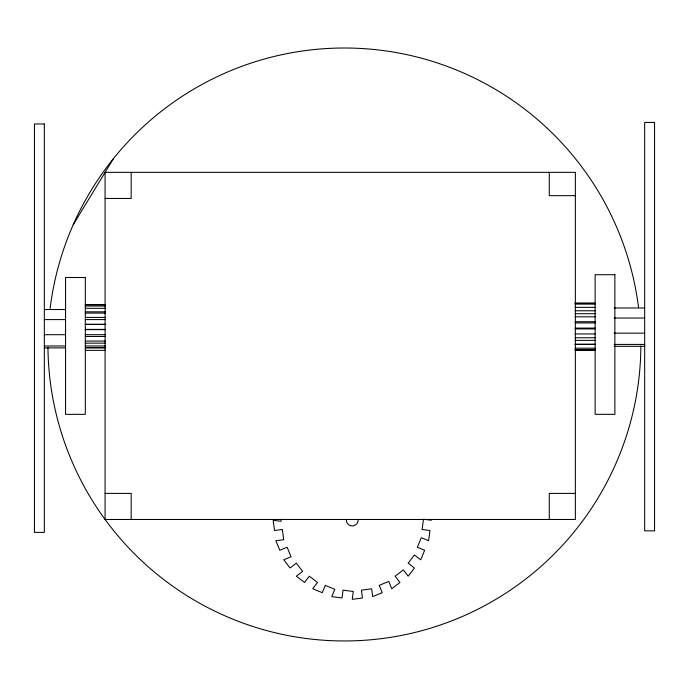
<?xml version="1.0" encoding="UTF-8"?>
<svg xmlns="http://www.w3.org/2000/svg" width="689" height="689" viewBox="0 0 689 689"><rect width="100%" height="100%" fill="white"/><g stroke="black" fill="none" stroke-linecap="round" stroke-linejoin="round"><path stroke-width="1.03" d="M281.293 519.256L281.026 521.306L273.188 520.273L274.532 530.504L282.369 529.471L283.713 539.702L275.876 540.736L279.829 550.27L287.132 547.238L291.077 556.772L283.773 559.804L290.06 567.986L296.33 563.171L302.609 571.362L296.339 576.176L304.529 582.455L309.335 576.185L317.526 582.463L312.711 588.733L322.245 592.686L325.268 585.383L334.802 589.328L331.779 596.631L342.011 597.983L343.044 590.146L353.276 591.489L352.243 599.327L362.474 597.983L361.441 590.146L371.672 588.794L372.706 596.631L382.24 592.686L379.208 585.383L388.742 581.43L391.765 588.733L399.956 582.455L395.142 576.185L403.332 569.898L408.146 576.176L414.425 567.986L408.155 563.171L414.433 554.989L420.703 559.804L424.657 550.27L417.353 547.238L421.298 537.704L428.601 540.736L429.953 530.504L422.116 529.471L423.459 519.239L431.297 520.273M73.206 224.735L113.444 158.625M575.358 195.659L549.271 195.659L549.271 172.353M105.081 198.449L131.168 198.449L131.168 172.353M575.1 303.048L595.124 303.048M575.1 303.453L595.124 303.453M575.1 304.099L595.124 304.099M85.315 304.512L105.408 304.512M85.315 304.805L105.408 304.805M85.315 305.985L105.408 305.985M575.1 307.346L595.124 307.346M614.097 307.974L644.671 307.974M85.315 308.31L105.408 308.31M44.329 309.516L65.352 309.516M575.1 310.782L595.124 310.782M85.315 311.833L105.408 311.833M85.315 313.107L105.408 313.107M575.1 313.728L595.124 313.728M575.1 316.811L595.124 316.811M85.315 317.422L105.408 317.422M614.097 318.042L644.671 318.042M44.329 319.584L65.352 319.584M85.315 319.584L105.408 319.584M575.1 321.711L595.124 321.711M575.1 322.943L595.124 322.943M85.315 324.261L105.408 324.261M85.315 324.485L105.408 324.485M575.1 328.093L595.124 328.093M575.1 328.903L595.124 328.903M85.315 329.411L105.408 329.411M85.315 329.635L105.408 329.635M614.097 333.149L644.671 333.149M575.1 333.95L595.124 333.95M44.329 334.69L65.352 334.69M85.315 334.69L105.408 334.69M85.315 336.473L105.408 336.473M575.1 337.756L595.124 337.756M575.1 340.383L595.124 340.383M85.315 341.072L105.408 341.072M85.315 343.148L105.408 343.148M575.1 344.233L595.124 344.233M575.1 344.431L595.124 344.431M614.097 344.431L644.671 344.431M44.329 345.973L65.352 345.973M85.315 345.973L105.408 345.973M614.097 346.334L644.671 346.334M85.315 347.592L105.408 347.592M44.329 347.876L65.352 347.876M85.315 347.876L105.408 347.876M575.1 348.186L595.124 348.186M575.1 349.797L595.124 349.797M575.1 350.21L595.124 350.21M85.315 350.356L105.408 350.356M105.081 493.393L131.168 493.393L131.168 519.48M575.358 493.393L549.271 493.393L549.271 519.48M640.856 345.947A296.459 296.459 0 0 1 345.12 640.959A296.459 296.459 0 0 1 47.946 347.394M50.125 308.551A296.459 296.459 0 0 1 638.522 307.311M358.168 520.006A5.925 5.925 0 0 1 352.243 525.94A5.925 5.925 0 0 1 346.309 520.006M654.55 122.418L644.671 122.418L644.671 530.84L654.55 530.84L654.55 122.418M44.329 123.96L34.45 123.96L34.45 532.382L44.329 532.382L44.329 123.96M575.358 172.353L105.081 172.353L105.081 519.48L575.358 519.48L575.358 172.353M614.881 274.713L595.124 274.713L595.124 414.339L614.881 414.339L614.881 274.713M85.315 277.503L65.558 277.503L65.558 414.339L85.315 414.339L85.315 277.503"/></g></svg>
